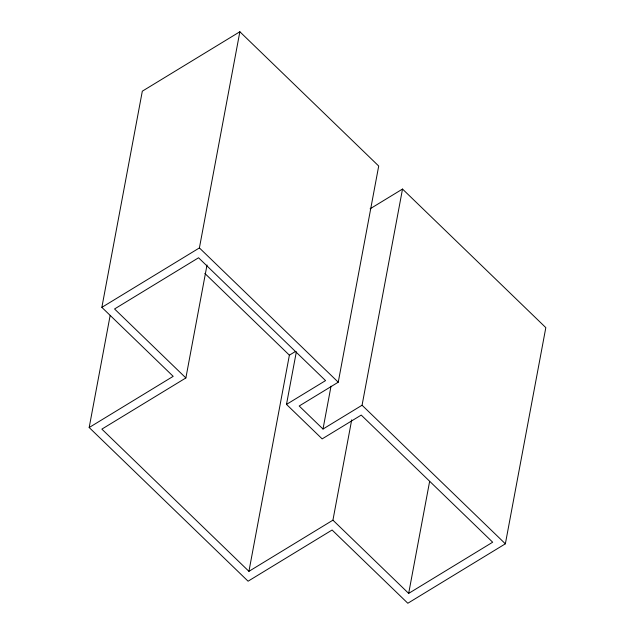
<?xml version="1.0" encoding="UTF-8"?>
<svg xmlns="http://www.w3.org/2000/svg" width="635" height="635" viewBox="0 0 635 635"><rect width="100%" height="100%" fill="white"/><g stroke="black" fill="none" stroke-linecap="round" stroke-linejoin="round"><path stroke-width="0.95" d="M89.178 427.522L173.188 376.341L101.862 307.364L142.319 91.186L239.863 31.75L378.706 166.029L338.249 382.206L299.188 406.003L323.001 429.038L362.069 405.233L402.519 189.055L545.822 327.636L505.365 543.814L407.821 603.25L332.089 530.011L248.079 581.2L89.178 427.522L110.133 315.539M101.862 307.364L199.406 247.928L239.863 31.75M351.703 419.854L332.93 520.16L248.928 571.341L101.87 429.125L185.872 377.944L207.018 264.985M248.928 571.341L289.385 355.163L295.267 351.584M332.93 520.16L408.67 593.4L492.673 542.211L361.22 415.084L322.159 438.888L286.496 404.4L296.339 351.814M323.001 429.038L331.018 386.191M408.67 593.4L429.625 481.417M370.11 208.804L402.519 189.055M286.496 404.4L325.557 380.603L198.557 257.778L114.554 308.967L185.872 377.944M199.406 247.928L338.249 382.206M362.069 405.233L505.365 543.814M204.843 273.407L289.385 355.163"/></g></svg>
